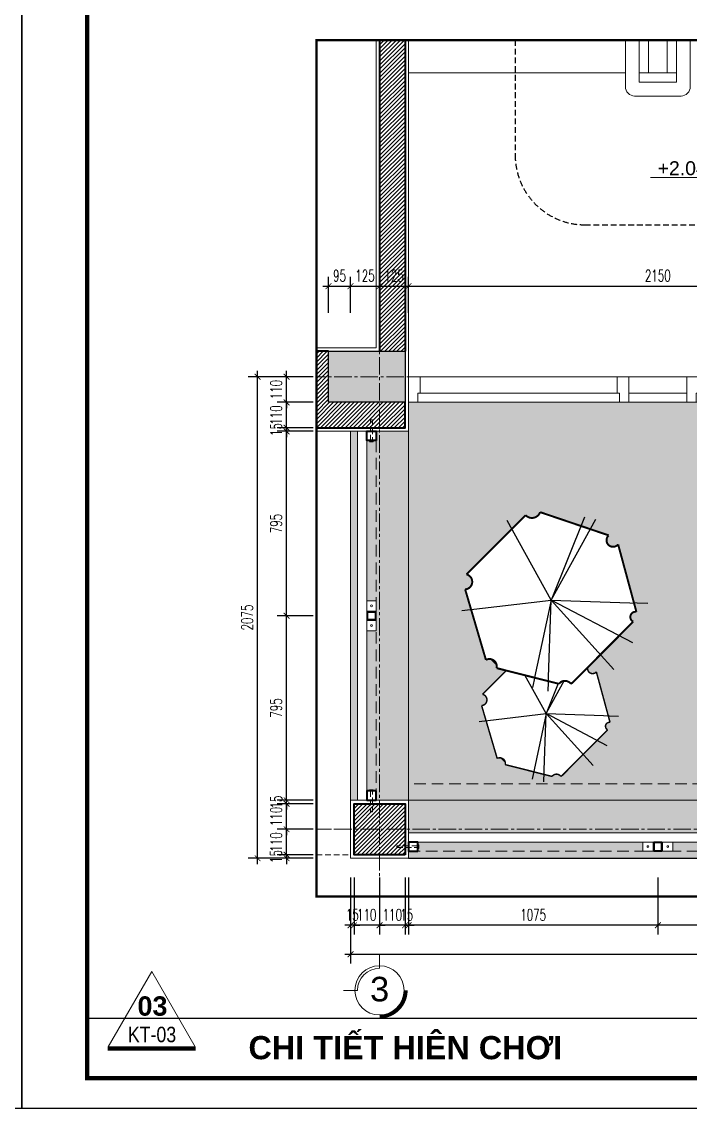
# Model space of a CAD drawing. Header units: millimetres. Extents: x -229618 to 2906, y -178063 to 96806.
# Drawn here: x -94923 to -92041, y -56426 to -51743 of the extents above; entities that cross this region are included whole.
import ezdxf
from ezdxf.enums import TextEntityAlignment as Align

# ---------------------------------------------------------------- set-up
doc = ezdxf.new("R2010")
doc.units = ezdxf.units.MM
doc.header["$LTSCALE"] = 200
doc.header["$MEASUREMENT"] = 0
doc.set_wipeout_variables(frame=1)
doc.header["$PDMODE"] = 3
doc.header["$PDSIZE"] = 50
doc.linetypes.add('CENTER2', pattern=[1.125, 0.75, -0.125, 0.125, -0.125])
doc.linetypes.add('DASHED2', pattern=[0.375, 0.25, -0.125])
doc.layers.get('0').update_dxf_attribs({"color": 95, "linetype": 'CONTINUOUS'})
doc.layers.get('DEFPOINTS').update_dxf_attribs({"linetype": 'CONTINUOUS'})
for name, color, linetype, lineweight in [('cat', 1, 'CONTINUOUS', 40), ('hatch', 250, 'CONTINUOUS', 5), ('khuat', 8, 'DASHED2', 15), ('nho', 252, 'CONTINUOUS', 15), ('thay', 7, 'CONTINUOUS', 18), ('tim', 18, 'CENTER2', 9)]:
    doc.layers.add(name, color=color, linetype=linetype, lineweight=lineweight)
for name, color, linetype in [('Cayxanh', 99, 'CONTINUOUS'), ('COT', 2, 'CONTINUOUS'), ('CUA', 145, 'CONTINUOUS'), ('DIM', 251, 'CONTINUOUS'), ('KHUNGTEN', 7, 'CONTINUOUS'), ('NOITHAT', 99, 'CONTINUOUS'), ('TEXT', 33, 'CONTINUOUS'), ('VAT-LIEU', 251, 'CONTINUOUS')]:
    doc.layers.add(name, color=color, linetype=linetype)
doc.layers.add('in', color=203, linetype='CONTINUOUS', lineweight=5, plot=False)
doc.styles.add('Aria H B iso', font='Vharialb_0.ttf')
doc.styles.add('Aria H iso', font='Vharial_0.ttf')
doc.styles.add('Arial N   H iso', font='Vharialn_0.ttf')
doc.styles.add('Arial N  iso', font='vnarialn_0.ttf')
doc.styles.add('Scale', font='vnsimli.shx', dxfattribs={"width": 0.65, "bigfont": 'bigfont.shx'})
doc.dimstyles.new('Scale', dxfattribs={"dimscale": 75, "dimtxt": 2, "dimasz": 1, "dimexe": 1.6, "dimexo": 0, "dimgap": 0.8, "dimtad": 1, "dimdec": 0, "dimzin": 0, "dimdsep": 46, "dimtxsty": 'Scale', "dimblk": 'ARCHTICK', "dimcen": 0.1, "dimdle": 1, "dimclrd": 256, "dimclre": 256, "dimclrt": 3, "dimadec": 0, "dimazin": 0, "dimtfac": 1, "dimtdec": 0, "dimtix": 1, "dimtmove": 2, "dimatfit": 3, "dimldrblk": 'ARCHTICK', "dimfxl": 0, "dimtolj": 1, "dimtzin": 0, "dimarcsym": 0})

# ---------------------------------------------------------------- blocks, each defined once
blk = doc.blocks.new('KhungA3')
at = {"layer": 'DEFPOINTS', "color": 8}
blk.add_lwpolyline([(-3.74, 3.81), (416.31, 3.81), (416.31, 300.81), (-3.74, 300.81)], close=True, dxfattribs=at)
at = {"layer": 'KHUNGTEN', "color": 4, "const_width": 0.724}
blk.add_lwpolyline([(7.54, 8.99), (411.13, 8.99), (411.13, 295.64), (7.54, 295.64)], close=True, dxfattribs=at)
blk = doc.blocks.new('ct')
at = {"layer": 'thay', "ltscale": 600}
blk.add_line((8891, 0), (-8891, 0), dxfattribs=at)
blk.add_lwpolyline([(0, 15400), (14294, -9358), (-14294, -9358)], close=True, dxfattribs=at)
at = {"layer": 'thay', "color": 1, "ltscale": 600, "const_width": 1270}
blk.add_lwpolyline([(-14464, -9993), (14464, -9993)], dxfattribs=at)
at = {"layer": 'TEXT'}
for tag, height, style, p in [('01', 6350, 'Aria H B iso', (238, 862)), ('KT-00', 5080, 'Arial N   H iso', (96, -7856))]:
    blk.add_attdef(tag, text='', height=height, dxfattribs=dict(at, style=style)).set_placement(p, align=Align.CENTER)
blk = doc.blocks.new('ctbanma')
at = {"layer": 'cat'}
h = blk.add_hatch(color=256, dxfattribs=at)
h.paths.add_polyline_path([(20, 20), (-20, 20), (-20, -20), (20, -20)])
h.paths.add_polyline_path([(17.5, 17.5), (17.5, -17.5), (-17.5, -17.5), (-17.5, 17.5)], flags=16)
blk.add_lwpolyline([(-17.5, -17.5), (17.5, -17.5), (17.5, 17.5), (-17.5, 17.5)], close=True, dxfattribs=at)
at = {"layer": 'hatch'}
blk.add_lwpolyline([(-20, -20), (20, -20), (20, 20), (-20, 20)], close=True, dxfattribs=at)
at = {"layer": 'thay'}
blk.add_lwpolyline([(-65, -20), (65, -20), (65, 20), (-65, 20)], close=True, dxfattribs=at)
for centre in [(-42.5, 0), (42.5, 0)]:
    blk.add_circle(centre, 4, dxfattribs=at)
blk = doc.blocks.new('cay2')
blk.add_wipeout([(-783, 2606), (-670, 2541), (-564, 2533), (-470, 2560), (-411, 2604), (-366, 2656), (-346, 2707), (1721, 2007), (1706, 1886), (1709, 1783), (1763, 1696), (1841, 1650), (1960, 1649), (2033, 1688), (2058, 1715), (2621, -363), (2527, -374), (2478, -408), (2441, -470), (2435, -543), (2455, -601), (2521, -666), (633, -2556), (527, -2513), (420, -2486), (328, -2506), (236, -2579), (-1684, -2094), (-1684, -1991), (-1767, -1861), (-1838, -1838), (-2014, -1840), (-2653, 330), (-2535, 371), (-2436, 544), (-2458, 664), (-2615, 791), (-792, 2615)]).dxf.layer = 'NOITHAT'
at = {"color": 0}
for p, q in [((0, 0), (-1361, 2446)), ((1019, 2557), (0, 0)), ((0, 0), (1372, 2490)), ((-2756, -321), (0, 0)), ((0, 0), (-580, -2689)), ((-97, -2800), (0, 0)), ((0, 0), (2971, -100)), ((2506, -1317), (0, 0)), ((1930, -2136), (0, 0)), ((-1666, -2009), (-1838, -1838))]:
    blk.add_line(p, q, dxfattribs=at)
at = {"color": 0, "const_width": 60.3}
blk.add_lwpolyline([(662, -2533), (2524, -663, -0.87835), (2621, -363), (2058, 1715, -1.08251), (1768, 1992), (-346, 2707, -0.572261), (-792, 2615), (-2615, 791, -0.858996), (-2653, 330), (-2014, -1840, -0.641787), (-1684, -2094), (236, -2579, -0.502365), (604, -2579)], format="xyb", close=True, dxfattribs=at)
blk = doc.blocks.new('*U2625')
at = {"layer": 'thay', "ltscale": 600}
for p, q in [((0, 20), (0, 361)), ((534, -513), (874, -513))]:
    blk.add_line(p, q, dxfattribs=at)
at = {"layer": 'thay', "ltscale": 600, "const_width": 85.2}
blk.add_lwpolyline([(-639, -513, 0.414214), (0, -1152, 0.414214)], format="xyb", dxfattribs=at)
at = {"layer": 'thay', "ltscale": 600}
blk.add_circle((0, -513), 596, dxfattribs=at)
blk.add_arc((0, -513), 534, 0, 90, dxfattribs=at)
at = {"layer": 'TEXT', "linetype": 'Continuous', "style": 'Aria H iso'}
blk.add_attdef('A', text='', height=596, dxfattribs=at).set_placement((0, -781), align=Align.CENTER)
blk = doc.blocks.new('_ArchTick')
at = {"color": 0, "linetype": 'ByBlock', "const_width": 0.15}
blk.add_lwpolyline([(-0.5, -0.5), (0.5, 0.5)], dxfattribs=at)
blk = doc.blocks.new('*D2814')
at = {"layer": 'DEFPOINTS', "color": 0}
for p in [(-92180.5, -55431.2), (-91105.5, -55431.2), (-92180.5, -55636.9)]:
    blk.add_point(p, dxfattribs=at)
at = {"layer": 'DIM', "lineweight": -2}
for p, q in [((-92180.5, -55431.2), (-92180.5, -55676.9)), ((-91105.5, -55431.2), (-91105.5, -55676.9)), ((-91080.5, -55636.9), (-92205.5, -55636.9))]:
    blk.add_line(p, q, dxfattribs=at)
at = {"layer": 'DIM', "lineweight": -2, "xscale": 25, "yscale": 25, "zscale": 25, "rotation": 180}
blk.add_blockref('_ArchTick', (-92180.5, -55636.9), dxfattribs=at)
at = {"layer": 'DIM', "lineweight": -2, "xscale": 25, "yscale": 25, "zscale": 25}
blk.add_blockref('_ArchTick', (-91105.5, -55636.9), dxfattribs=at)
at = {"layer": 'DIM', "color": 3, "insert": (-91643, -55591.9), "char_height": 50, "attachment_point": 5, "style": 'Scale'}
blk.add_mtext('\\A1;1075', dxfattribs=at)
blk = doc.blocks.new('*D2815')
at = {"layer": 'DEFPOINTS', "color": 0}
for p in [(-93255.5, -55431.2), (-92180.5, -55431.2), (-93255.5, -55636.9)]:
    blk.add_point(p, dxfattribs=at)
at = {"layer": 'DIM', "lineweight": -2}
for p, q in [((-93255.5, -55431.2), (-93255.5, -55676.9)), ((-92180.5, -55431.2), (-92180.5, -55676.9)), ((-92155.5, -55636.9), (-93280.5, -55636.9))]:
    blk.add_line(p, q, dxfattribs=at)
at = {"layer": 'DIM', "lineweight": -2, "xscale": 25, "yscale": 25, "zscale": 25, "rotation": 180}
blk.add_blockref('_ArchTick', (-93255.5, -55636.9), dxfattribs=at)
at = {"layer": 'DIM', "lineweight": -2, "xscale": 25, "yscale": 25, "zscale": 25}
blk.add_blockref('_ArchTick', (-92180.5, -55636.9), dxfattribs=at)
at = {"layer": 'DIM', "color": 3, "insert": (-92718, -55591.9), "char_height": 50, "attachment_point": 5, "style": 'Scale'}
blk.add_mtext('\\A1;1075', dxfattribs=at)
blk = doc.blocks.new('*D2816')
at = {"layer": 'DEFPOINTS', "color": 0}
for p in [(-93270.5, -55431.2), (-93255.5, -55431.2), (-93270.5, -55636.9)]:
    blk.add_point(p, dxfattribs=at)
at = {"layer": 'DIM', "lineweight": -2}
for p, q in [((-93270.5, -55431.2), (-93270.5, -55676.9)), ((-93255.5, -55431.2), (-93255.5, -55676.9)), ((-93270.5, -55636.9), (-93295.5, -55636.9)), ((-93255.5, -55636.9), (-93270.5, -55636.9)), ((-93255.5, -55636.9), (-93230.5, -55636.9))]:
    blk.add_line(p, q, dxfattribs=at)
at = {"layer": 'DIM', "lineweight": -2, "xscale": 25, "yscale": 25, "zscale": 25}
blk.add_blockref('_ArchTick', (-93270.5, -55636.9), dxfattribs=at)
at = {"layer": 'DIM', "lineweight": -2, "xscale": 25, "yscale": 25, "zscale": 25, "rotation": 180}
blk.add_blockref('_ArchTick', (-93255.5, -55636.9), dxfattribs=at)
at = {"layer": 'DIM', "color": 3, "insert": (-93263, -55591.9), "char_height": 50, "attachment_point": 5, "style": 'Scale'}
blk.add_mtext('\\A1;15', dxfattribs=at)
blk = doc.blocks.new('*D2817')
at = {"layer": 'DEFPOINTS', "color": 0}
for p in [(-93380.5, -55431.2), (-93270.5, -55431.2), (-93380.5, -55636.9)]:
    blk.add_point(p, dxfattribs=at)
at = {"layer": 'DIM', "lineweight": -2}
for p, q in [((-93380.5, -55431.2), (-93380.5, -55676.9)), ((-93270.5, -55431.2), (-93270.5, -55676.9)), ((-93380.5, -55636.9), (-93405.5, -55636.9)), ((-93270.5, -55636.9), (-93380.5, -55636.9)), ((-93270.5, -55636.9), (-93245.5, -55636.9))]:
    blk.add_line(p, q, dxfattribs=at)
at = {"layer": 'DIM', "lineweight": -2, "xscale": 25, "yscale": 25, "zscale": 25}
blk.add_blockref('_ArchTick', (-93380.5, -55636.9), dxfattribs=at)
at = {"layer": 'DIM', "lineweight": -2, "xscale": 25, "yscale": 25, "zscale": 25, "rotation": 180}
blk.add_blockref('_ArchTick', (-93270.5, -55636.9), dxfattribs=at)
at = {"layer": 'DIM', "color": 3, "insert": (-93325.5, -55591.9), "char_height": 50, "attachment_point": 5, "style": 'Scale'}
blk.add_mtext('\\A1;110', dxfattribs=at)
blk = doc.blocks.new('*D2818')
at = {"layer": 'DEFPOINTS', "color": 0}
for p in [(-93490.5, -55431.2), (-93380.5, -55431.2), (-93490.5, -55636.9)]:
    blk.add_point(p, dxfattribs=at)
at = {"layer": 'DIM', "lineweight": -2}
for p, q in [((-93490.5, -55431.2), (-93490.5, -55676.9)), ((-93380.5, -55431.2), (-93380.5, -55676.9)), ((-93490.5, -55636.9), (-93515.5, -55636.9)), ((-93380.5, -55636.9), (-93490.5, -55636.9)), ((-93380.5, -55636.9), (-93355.5, -55636.9))]:
    blk.add_line(p, q, dxfattribs=at)
at = {"layer": 'DIM', "lineweight": -2, "xscale": 25, "yscale": 25, "zscale": 25}
blk.add_blockref('_ArchTick', (-93490.5, -55636.9), dxfattribs=at)
at = {"layer": 'DIM', "lineweight": -2, "xscale": 25, "yscale": 25, "zscale": 25, "rotation": 180}
blk.add_blockref('_ArchTick', (-93380.5, -55636.9), dxfattribs=at)
at = {"layer": 'DIM', "color": 3, "insert": (-93435.5, -55591.9), "char_height": 50, "attachment_point": 5, "style": 'Scale'}
blk.add_mtext('\\A1;110', dxfattribs=at)
blk = doc.blocks.new('*D2819')
at = {"layer": 'DEFPOINTS', "color": 0}
for p in [(-93505.5, -55431.2), (-93490.5, -55431.2), (-93505.5, -55636.9)]:
    blk.add_point(p, dxfattribs=at)
at = {"layer": 'DIM', "lineweight": -2}
for p, q in [((-93505.5, -55431.2), (-93505.5, -55676.9)), ((-93490.5, -55431.2), (-93490.5, -55676.9)), ((-93505.5, -55636.9), (-93530.5, -55636.9)), ((-93490.5, -55636.9), (-93505.5, -55636.9)), ((-93490.5, -55636.9), (-93465.5, -55636.9))]:
    blk.add_line(p, q, dxfattribs=at)
at = {"layer": 'DIM', "lineweight": -2, "xscale": 25, "yscale": 25, "zscale": 25}
blk.add_blockref('_ArchTick', (-93505.5, -55636.9), dxfattribs=at)
at = {"layer": 'DIM', "lineweight": -2, "xscale": 25, "yscale": 25, "zscale": 25, "rotation": 180}
blk.add_blockref('_ArchTick', (-93490.5, -55636.9), dxfattribs=at)
at = {"layer": 'DIM', "color": 3, "insert": (-93498, -55591.9), "char_height": 50, "attachment_point": 5, "style": 'Scale'}
blk.add_mtext('\\A1;15', dxfattribs=at)
blk = doc.blocks.new('*D2820')
at = {"layer": 'DEFPOINTS', "color": 0}
for p in [(-93505.5, -55431.2), (-86955.5, -55431.2), (-86955.5, -55761.9)]:
    blk.add_point(p, dxfattribs=at)
at = {"layer": 'DIM', "lineweight": -2}
for p, q in [((-93505.5, -55431.2), (-93505.5, -55801.9)), ((-86955.5, -55431.2), (-86955.5, -55801.9)), ((-93530.5, -55761.9), (-86930.5, -55761.9))]:
    blk.add_line(p, q, dxfattribs=at)
at = {"layer": 'DIM', "lineweight": -2, "xscale": 25, "yscale": 25, "zscale": 25, "rotation": 180}
blk.add_blockref('_ArchTick', (-93505.5, -55761.9), dxfattribs=at)
at = {"layer": 'DIM', "lineweight": -2, "xscale": 25, "yscale": 25, "zscale": 25}
blk.add_blockref('_ArchTick', (-86955.5, -55761.9), dxfattribs=at)
at = {"layer": 'DIM', "color": 3, "insert": (-90230.5, -55716.9), "char_height": 50, "attachment_point": 5, "style": 'Scale'}
blk.add_mtext('\\A1;6550', dxfattribs=at)
blk = doc.blocks.new('*D2821')
at = {"layer": 'DEFPOINTS', "color": 0}
for p in [(-93781.3, -55333), (-93667.3, -55333), (-93667.3, -55348)]:
    blk.add_point(p, dxfattribs=at)
at = {"layer": 'DIM', "lineweight": -2}
for p, q in [((-93667.3, -55333), (-93821.3, -55333)), ((-93667.3, -55348), (-93821.3, -55348)), ((-93781.3, -55333), (-93781.3, -55308)), ((-93781.3, -55348), (-93781.3, -55333)), ((-93781.3, -55348), (-93781.3, -55373))]:
    blk.add_line(p, q, dxfattribs=at)
at = {"layer": 'DIM', "lineweight": -2, "xscale": 25, "yscale": 25, "zscale": 25}
for p, rotation in [((-93781.3, -55333), 270), ((-93781.3, -55348), 90)]:
    blk.add_blockref('_ArchTick', p, dxfattribs=dict(at, rotation=rotation))
at = {"layer": 'DIM', "color": 3, "insert": (-93826.8, -55340.5), "char_height": 50, "attachment_point": 5, "rotation": 90, "style": 'Scale'}
blk.add_mtext('\\A1;15', dxfattribs=at)
blk = doc.blocks.new('*D2822')
at = {"layer": 'DEFPOINTS', "color": 0}
for p in [(-93781.3, -55223), (-93667.3, -55223), (-93667.3, -55333)]:
    blk.add_point(p, dxfattribs=at)
at = {"layer": 'DIM', "lineweight": -2}
for p, q in [((-93781.3, -55223), (-93781.3, -55198)), ((-93667.3, -55223), (-93821.3, -55223)), ((-93781.3, -55333), (-93781.3, -55223)), ((-93667.3, -55333), (-93821.3, -55333)), ((-93781.3, -55333), (-93781.3, -55358))]:
    blk.add_line(p, q, dxfattribs=at)
at = {"layer": 'DIM', "lineweight": -2, "xscale": 25, "yscale": 25, "zscale": 25}
for p, rotation in [((-93781.3, -55223), 270), ((-93781.3, -55333), 90)]:
    blk.add_blockref('_ArchTick', p, dxfattribs=dict(at, rotation=rotation))
at = {"layer": 'DIM', "color": 3, "insert": (-93826.3, -55278), "char_height": 50, "attachment_point": 5, "rotation": 90, "style": 'Scale'}
blk.add_mtext('\\A1;110', dxfattribs=at)
blk = doc.blocks.new('*D2823')
at = {"layer": 'DEFPOINTS', "color": 0}
for p in [(-93781.3, -55113), (-93667.3, -55113), (-93667.3, -55223)]:
    blk.add_point(p, dxfattribs=at)
at = {"layer": 'DIM', "lineweight": -2}
for p, q in [((-93667.3, -55113), (-93821.3, -55113)), ((-93781.3, -55113), (-93781.3, -55088)), ((-93781.3, -55223), (-93781.3, -55113)), ((-93667.3, -55223), (-93821.3, -55223)), ((-93781.3, -55223), (-93781.3, -55248))]:
    blk.add_line(p, q, dxfattribs=at)
at = {"layer": 'DIM', "lineweight": -2, "xscale": 25, "yscale": 25, "zscale": 25}
for p, rotation in [((-93781.3, -55113), 270), ((-93781.3, -55223), 90)]:
    blk.add_blockref('_ArchTick', p, dxfattribs=dict(at, rotation=rotation))
at = {"layer": 'DIM', "color": 3, "insert": (-93826.3, -55168), "char_height": 50, "attachment_point": 5, "rotation": 90, "style": 'Scale'}
blk.add_mtext('\\A1;110', dxfattribs=at)
blk = doc.blocks.new('*D2824')
at = {"layer": 'DEFPOINTS', "color": 0}
for p in [(-93781.3, -55098), (-93667.3, -55098), (-93667.3, -55113)]:
    blk.add_point(p, dxfattribs=at)
at = {"layer": 'DIM', "lineweight": -2}
for p, q in [((-93667.3, -55098), (-93821.3, -55098)), ((-93667.3, -55113), (-93821.3, -55113)), ((-93781.3, -55098), (-93781.3, -55073)), ((-93781.3, -55113), (-93781.3, -55098)), ((-93781.3, -55113), (-93781.3, -55138))]:
    blk.add_line(p, q, dxfattribs=at)
at = {"layer": 'DIM', "lineweight": -2, "xscale": 25, "yscale": 25, "zscale": 25}
for p, rotation in [((-93781.3, -55098), 270), ((-93781.3, -55113), 90)]:
    blk.add_blockref('_ArchTick', p, dxfattribs=dict(at, rotation=rotation))
at = {"layer": 'DIM', "color": 3, "insert": (-93825.2, -55105.5), "char_height": 50, "attachment_point": 5, "rotation": 90, "style": 'Scale'}
blk.add_mtext('\\A1;15', dxfattribs=at)
blk = doc.blocks.new('*D2825')
at = {"layer": 'DEFPOINTS', "color": 0}
for p in [(-93781.3, -54303), (-93667.3, -54303), (-93667.3, -55098)]:
    blk.add_point(p, dxfattribs=at)
at = {"layer": 'DIM', "lineweight": -2}
for p, q in [((-93667.3, -54303), (-93821.3, -54303)), ((-93781.3, -55123), (-93781.3, -54278)), ((-93667.3, -55098), (-93821.3, -55098))]:
    blk.add_line(p, q, dxfattribs=at)
at = {"layer": 'DIM', "lineweight": -2, "xscale": 25, "yscale": 25, "zscale": 25}
for p, rotation in [((-93781.3, -54303), 90), ((-93781.3, -55098), 270)]:
    blk.add_blockref('_ArchTick', p, dxfattribs=dict(at, rotation=rotation))
at = {"layer": 'DIM', "color": 3, "insert": (-93826.3, -54700.5), "char_height": 50, "attachment_point": 5, "rotation": 90, "style": 'Scale'}
blk.add_mtext('\\A1;795', dxfattribs=at)
blk = doc.blocks.new('*D2826')
at = {"layer": 'DEFPOINTS', "color": 0}
for p in [(-93781.3, -53508), (-93667.3, -53508), (-93667.3, -54303)]:
    blk.add_point(p, dxfattribs=at)
at = {"layer": 'DIM', "lineweight": -2}
for p, q in [((-93667.3, -53508), (-93821.3, -53508)), ((-93781.3, -54328), (-93781.3, -53483)), ((-93667.3, -54303), (-93821.3, -54303))]:
    blk.add_line(p, q, dxfattribs=at)
at = {"layer": 'DIM', "lineweight": -2, "xscale": 25, "yscale": 25, "zscale": 25}
for p, rotation in [((-93781.3, -53508), 90), ((-93781.3, -54303), 270)]:
    blk.add_blockref('_ArchTick', p, dxfattribs=dict(at, rotation=rotation))
at = {"layer": 'DIM', "color": 3, "insert": (-93826.3, -53905.5), "char_height": 50, "attachment_point": 5, "rotation": 90, "style": 'Scale'}
blk.add_mtext('\\A1;795', dxfattribs=at)
blk = doc.blocks.new('*D2827')
at = {"layer": 'DEFPOINTS', "color": 0}
for p in [(-93781.3, -53493), (-93667.3, -53493), (-93667.3, -53508)]:
    blk.add_point(p, dxfattribs=at)
at = {"layer": 'DIM', "lineweight": -2}
for p, q in [((-93781.3, -53493), (-93781.3, -53468)), ((-93667.3, -53493), (-93821.3, -53493)), ((-93667.3, -53508), (-93821.3, -53508)), ((-93781.3, -53508), (-93781.3, -53493)), ((-93781.3, -53508), (-93781.3, -53533))]:
    blk.add_line(p, q, dxfattribs=at)
at = {"layer": 'DIM', "lineweight": -2, "xscale": 25, "yscale": 25, "zscale": 25}
for p, rotation in [((-93781.3, -53493), 270), ((-93781.3, -53508), 90)]:
    blk.add_blockref('_ArchTick', p, dxfattribs=dict(at, rotation=rotation))
at = {"layer": 'DIM', "color": 3, "insert": (-93826.3, -53500.5), "char_height": 50, "attachment_point": 5, "rotation": 90, "style": 'Scale'}
blk.add_mtext('\\A1;15', dxfattribs=at)
blk = doc.blocks.new('*D2828')
at = {"layer": 'DEFPOINTS', "color": 0}
for p in [(-93781.3, -53383), (-93667.3, -53383), (-93667.3, -53493)]:
    blk.add_point(p, dxfattribs=at)
at = {"layer": 'DIM', "lineweight": -2}
for p, q in [((-93781.3, -53383), (-93781.3, -53358)), ((-93667.3, -53383), (-93821.3, -53383)), ((-93781.3, -53493), (-93781.3, -53383)), ((-93667.3, -53493), (-93821.3, -53493)), ((-93781.3, -53493), (-93781.3, -53518))]:
    blk.add_line(p, q, dxfattribs=at)
at = {"layer": 'DIM', "lineweight": -2, "xscale": 25, "yscale": 25, "zscale": 25}
for p, rotation in [((-93781.3, -53383), 270), ((-93781.3, -53493), 90)]:
    blk.add_blockref('_ArchTick', p, dxfattribs=dict(at, rotation=rotation))
at = {"layer": 'DIM', "color": 3, "insert": (-93826.3, -53438), "char_height": 50, "attachment_point": 5, "rotation": 90, "style": 'Scale'}
blk.add_mtext('\\A1;110', dxfattribs=at)
blk = doc.blocks.new('*D2829')
at = {"layer": 'DEFPOINTS', "color": 0}
for p in [(-93781.3, -53273), (-93667.3, -53273), (-93667.3, -53383)]:
    blk.add_point(p, dxfattribs=at)
at = {"layer": 'DIM', "lineweight": -2}
for p, q in [((-93667.3, -53273), (-93821.3, -53273)), ((-93781.3, -53273), (-93781.3, -53248)), ((-93781.3, -53383), (-93781.3, -53273)), ((-93667.3, -53383), (-93821.3, -53383)), ((-93781.3, -53383), (-93781.3, -53408))]:
    blk.add_line(p, q, dxfattribs=at)
at = {"layer": 'DIM', "lineweight": -2, "xscale": 25, "yscale": 25, "zscale": 25}
for p, rotation in [((-93781.3, -53273), 270), ((-93781.3, -53383), 90)]:
    blk.add_blockref('_ArchTick', p, dxfattribs=dict(at, rotation=rotation))
at = {"layer": 'DIM', "color": 3, "insert": (-93826.3, -53328), "char_height": 50, "attachment_point": 5, "rotation": 90, "style": 'Scale'}
blk.add_mtext('\\A1;110', dxfattribs=at)
blk = doc.blocks.new('*D2830')
at = {"layer": 'DEFPOINTS', "color": 0}
for p in [(-93906.3, -53273), (-93667.3, -53273), (-93667.3, -55348)]:
    blk.add_point(p, dxfattribs=at)
at = {"layer": 'DIM', "lineweight": -2}
for p, q in [((-93667.3, -53273), (-93946.3, -53273)), ((-93906.3, -55373), (-93906.3, -53248)), ((-93667.3, -55348), (-93946.3, -55348))]:
    blk.add_line(p, q, dxfattribs=at)
at = {"layer": 'DIM', "lineweight": -2, "xscale": 25, "yscale": 25, "zscale": 25}
for p, rotation in [((-93906.3, -53273), 90), ((-93906.3, -55348), 270)]:
    blk.add_blockref('_ArchTick', p, dxfattribs=dict(at, rotation=rotation))
at = {"layer": 'DIM', "color": 3, "insert": (-93951.3, -54310.5), "char_height": 50, "attachment_point": 5, "rotation": 90, "style": 'Scale'}
blk.add_mtext('\\A1;2075', dxfattribs=at)
blk = doc.blocks.new('*D2831')
at = {"layer": 'DEFPOINTS', "color": 0}
for p in [(-93505.5, -52882.4), (-93600.5, -52997), (-93505.5, -52997)]:
    blk.add_point(p, dxfattribs=at)
at = {"layer": 'DIM', "lineweight": -2}
for p, q in [((-93600.5, -52997), (-93600.5, -52842.4)), ((-93505.5, -52997), (-93505.5, -52842.4)), ((-93625.5, -52882.4), (-93480.5, -52882.4))]:
    blk.add_line(p, q, dxfattribs=at)
at = {"layer": 'DIM', "lineweight": -2, "xscale": 25, "yscale": 25, "zscale": 25, "rotation": 180}
blk.add_blockref('_ArchTick', (-93600.5, -52882.4), dxfattribs=at)
at = {"layer": 'DIM', "lineweight": -2, "xscale": 25, "yscale": 25, "zscale": 25}
blk.add_blockref('_ArchTick', (-93505.5, -52882.4), dxfattribs=at)
at = {"layer": 'DIM', "color": 3, "insert": (-93553, -52837.4), "char_height": 50, "attachment_point": 5, "style": 'Scale'}
blk.add_mtext('\\A1;95', dxfattribs=at)
blk = doc.blocks.new('*D2832')
at = {"layer": 'DEFPOINTS', "color": 0}
for p in [(-93380.5, -52882.4), (-93505.5, -52997), (-93380.5, -52997)]:
    blk.add_point(p, dxfattribs=at)
at = {"layer": 'DIM', "lineweight": -2}
for p, q in [((-93505.5, -52997), (-93505.5, -52842.4)), ((-93380.5, -52997), (-93380.5, -52842.4)), ((-93530.5, -52882.4), (-93355.5, -52882.4))]:
    blk.add_line(p, q, dxfattribs=at)
at = {"layer": 'DIM', "lineweight": -2, "xscale": 25, "yscale": 25, "zscale": 25, "rotation": 180}
blk.add_blockref('_ArchTick', (-93505.5, -52882.4), dxfattribs=at)
at = {"layer": 'DIM', "lineweight": -2, "xscale": 25, "yscale": 25, "zscale": 25}
blk.add_blockref('_ArchTick', (-93380.5, -52882.4), dxfattribs=at)
at = {"layer": 'DIM', "color": 3, "insert": (-93443, -52837.4), "char_height": 50, "attachment_point": 5, "style": 'Scale'}
blk.add_mtext('\\A1;125', dxfattribs=at)
blk = doc.blocks.new('*D2833')
at = {"layer": 'DEFPOINTS', "color": 0}
for p in [(-93255.5, -52882.4), (-93380.5, -52997), (-93255.5, -52997)]:
    blk.add_point(p, dxfattribs=at)
at = {"layer": 'DIM', "lineweight": -2}
for p, q in [((-93380.5, -52997), (-93380.5, -52842.4)), ((-93255.5, -52997), (-93255.5, -52842.4)), ((-93405.5, -52882.4), (-93230.5, -52882.4))]:
    blk.add_line(p, q, dxfattribs=at)
at = {"layer": 'DIM', "lineweight": -2, "xscale": 25, "yscale": 25, "zscale": 25, "rotation": 180}
blk.add_blockref('_ArchTick', (-93380.5, -52882.4), dxfattribs=at)
at = {"layer": 'DIM', "lineweight": -2, "xscale": 25, "yscale": 25, "zscale": 25}
blk.add_blockref('_ArchTick', (-93255.5, -52882.4), dxfattribs=at)
at = {"layer": 'DIM', "color": 3, "insert": (-93318, -52837.4), "char_height": 50, "attachment_point": 5, "style": 'Scale'}
blk.add_mtext('\\A1;125', dxfattribs=at)
blk = doc.blocks.new('*D2834')
at = {"layer": 'DEFPOINTS', "color": 0}
for p in [(-91105.5, -52882.4), (-93255.5, -52997), (-91105.5, -52997)]:
    blk.add_point(p, dxfattribs=at)
at = {"layer": 'DIM', "lineweight": -2}
for p, q in [((-93255.5, -52997), (-93255.5, -52842.4)), ((-91105.5, -52997), (-91105.5, -52842.4)), ((-93280.5, -52882.4), (-91080.5, -52882.4))]:
    blk.add_line(p, q, dxfattribs=at)
at = {"layer": 'DIM', "lineweight": -2, "xscale": 25, "yscale": 25, "zscale": 25, "rotation": 180}
blk.add_blockref('_ArchTick', (-93255.5, -52882.4), dxfattribs=at)
at = {"layer": 'DIM', "lineweight": -2, "xscale": 25, "yscale": 25, "zscale": 25}
blk.add_blockref('_ArchTick', (-91105.5, -52882.4), dxfattribs=at)
at = {"layer": 'DIM', "color": 3, "insert": (-92180.5, -52837.4), "char_height": 50, "attachment_point": 5, "style": 'Scale'}
blk.add_mtext('\\A1;2150', dxfattribs=at)
blk = doc.blocks.new('cao do')
at = {"layer": 'thay'}
for p, q in [((0, 445), (0, 0)), ((798, 170), (-128, 170)), ((0, 0), (-128, 106)), ((128, 106), (-128, 106)), ((0, 0), (128, 106))]:
    blk.add_line(p, q, dxfattribs=at)
at = {"layer": 'thay', "ltscale": 600}
blk.add_line((128, 0), (-128, 0), dxfattribs=at)
at = {"layer": 'thay', "color": 150, "ltscale": 600}
blk.add_solid([(0, 0), (0, 106), (128, 106)], dxfattribs=at)
at = {"layer": 'TEXT', "style": 'Arial N  iso'}
blk.add_attdef('%%P0.000', text='', height=200, dxfattribs=at).set_placement((70, 290), align=Align.MIDDLE_LEFT)

msp = doc.modelspace()

# ---------------------------------------------------------------- hatches: boundary and pattern name
at = {"layer": 'hatch'}
h = msp.add_hatch(dxfattribs=at)
h.set_pattern_fill('ANSI31,_O', color=256, scale=100)
h.set_pattern_definition([(45, (-130885.795, -177311.104), (-8.8388348, 8.8388348), [])])
h.paths.add_polyline_path([(-91090.5, -51822.1), (-90980.5, -51822.1), (-90980.5, -51963), (-91090.5, -51963)])
h.paths.add_polyline_path([(-90760.5, -51963), (-90270.5, -51963), (-90270.5, -52183), (-90760.5, -52183)])
h.paths.add_polyline_path([(-93380.5, -51822.1), (-93270.5, -51822.1), (-93270.5, -53163), (-93380.5, -53163)])
h.paths.add_polyline_path([(-91090.5, -53273), (-90270.5, -53273), (-90270.5, -53493), (-91090.5, -53493)])
h.paths.add_polyline_path([(-93490.5, -55113), (-93270.5, -55113), (-93270.5, -55333), (-93490.5, -55333)])
h.paths.add_polyline_path([(-91090.5, -55113), (-90870.5, -55113), (-90870.5, -55333), (-91090.5, -55333)])
h.paths.add_polyline_path([(-93652.7, -53163), (-93600.5, -53163), (-93600.5, -53383), (-93270.5, -53383), (-93270.5, -53493), (-93652.7, -53493)])
h = msp.add_hatch(dxfattribs=at)
h.set_pattern_fill('BT,_O', color=256, scale=100)
h.set_pattern_definition([(0, (-133405.3, -179138.27), (0, 100), [0, -100]), (0, (-133475.95, -179095.04), (0, 100), [0, -100]), (0, (-133472.82, -179112.65), (0, 100), [0, -100]), (0, (-133437.59, -179104.43), (0, 100), [0, -100]), (0, (-133456.57, -179075.67), (0, 100), [0, -100]), (0, (-133461.66, -179088.39), (0, 100), [0, -100]), (0, (-133452.66, -179067.06), (0, 100), [0, -100]), (0, (-133466.55, -179058.65), (0, 100), [0, -100]), (0, (-133447.38, -179080.56), (0, 100), [0, -100]), (0, (-133479.47, -179080.17), (0, 100), [0, -100]), (0, (-133415.48, -179079.78), (0, 100), [0, -100]), (0, (-133401, -179077.04), (0, 100), [0, -100]), (0, (-133408.43, -179087.21), (0, 100), [0, -100]), (0, (-133406.28, -179100.91), (0, 100), [0, -100]), (0, (-133432.31, -179088.97), (0, 100), [0, -100]), (0, (-133433.09, -179116.56), (0, 100), [0, -100]), (0, (-133433.09, -179125.17), (0, 100), [0, -100]), (0, (-133480.45, -179127.12), (0, 100), [0, -100]), (0, (-133440.92, -179115.38), (0, 100), [0, -100]), (0, (-133440.53, -179148.64), (0, 100), [0, -100]), (0, (-133451.29, -179127.32), (0, 100), [0, -100]), (0, (-133450.51, -179137.1), (0, 100), [0, -100]), (0, (-133463.42, -179144.34), (0, 100), [0, -100]), (0, (-133456.77, -179131.04), (0, 100), [0, -100]), (0, (-133461.47, -179126.93), (0, 100), [0, -100]), (45, (-133408.604, -179130), (8e-15, 100.00003), [8, -133.4214]), (135, (-133402.95, -179124.34), (-100.00003, 8e-15), [8, -133.4214]), (270, (-133408.6, -179118.68), (100, -2e-14), [11.3137, -88.6863]), (180, (-133412.08, -179128.73), (-1e-14, -100), [12, -88]), (270, (-133424.08, -179128.73), (100, -2e-14), [12, -88]), (45, (-133424.076, -179140.725), (8e-15, 100.00003), [16.9706, -124.4508]), (90, (-133449.08, -179121.81), (-100, 6e-15), [16.8, -83.2]), (180, (-133449.08, -179105.01), (-1e-14, -100), [16.8, -83.2]), (315, (-133465.88, -179105.01), (100.00003, -2e-14), [23.7588, -117.6626]), (135, (-133463.31, -179139.79), (-100.00003, 8e-15), [7, -134.4214]), (225, (-133468.26, -179134.84), (-2e-14, -100.00003), [7, -134.4214]), (0, (-133473.21, -179139.79), (0, 100), [9.8995, -90.1005]), (0, (-133426.76, -179072.19), (0, 100), [13.75, -86.25]), (90, (-133413.01, -179072.19), (-100, 6e-15), [13.75, -86.25]), (225, (-133413.01, -179058.436), (-2e-14, -100.00003), [19.4454, -121.9759]), (270, (-133438.33, -179070.19), (100, -2e-14), [12.5, -87.5]), (0, (-133438.33, -179082.69), (0, 100), [12.5, -87.5]), (135, (-133425.825, -179082.694), (-100.00003, 8e-15), [17.6777, -123.7437]), (45, (-133431.966, -179066.34), (8e-15, 100.00003), [8.5, -132.9214]), (135, (-133425.955, -179060.33), (-100.00003, 8e-15), [8.5, -132.9214]), (270, (-133431.97, -179054.32), (100, -2e-14), [12.0208, -87.9792]), (135, (-133471.23, -179073.54), (-100.00003, 8e-15), [14.1421, -127.2792]), (0, (-133481.23, -179073.54), (0, 100), [10, -90]), (270, (-133481.23, -179063.54), (100, -2e-14), [10, -90]), (45, (-133488.596, -179151.104), (-49.497475, 49.497475), []), (45, (-133453.596, -179151.104), (-49.497475, 49.497475), [])])
h.paths.add_polyline_path([(-91090.5, -51963), (-90760.5, -51963), (-90760.5, -52183), (-91090.5, -52183)])
h.paths.add_polyline_path([(-93600.5, -53163), (-93270.5, -53163), (-93270.5, -53383), (-93600.5, -53383)])
h = msp.add_hatch(dxfattribs=at)
h.set_pattern_fill('AR-CONC,_O', color=256, scale=10)
h.set_pattern_definition([(130, (-32212.31, -178850.92), (-71.726018, -6.275213), [7.5, -82.5]), (185, (-32212.31, -178850.92), (13.875133, 75.219213), [6, -66]), (79.5486, (-32218.284, -178851.446), (-57.850938, 68.943954), [6.37402, -70.11421]), (133.8158, (-32212.31, -178830.92), (-106.724105, -16.5519), [11.25, -123.75]), (83.3644, (-32221.2, -178832.3), (-93.46627, 97.41179), [9.56103, -105.1713]), (188.8158, (-32212.31, -178830.92), (-93.466195, 97.41186), [9, -99]), (159, (-32222.31, -178835.92), (-59.690705, -40.26189), [7.5, -82.5]), (214, (-32222.31, -178835.92), (-24.331533, 72.515005), [6, -66]), (108.5486, (-32227.28, -178839.28), (-84.022263, 32.25305), [6.37402, -70.11421]), (142.5, (-32212.307, -178850.923), (-1.2159855, 33.2893854), [0, -65.2, 0, -67, 0, -66.25]), (172.5, (-32212.307, -178850.923), (-26.306954, 39.441171), [0, -38.2, 0, -63.7, 0, -25.25]), (212.5, (-32190.007, -178850.923), (-53.3822436, -2.255487), [0, -25, 0, -78, 0, -103.5]), (222.5, (-32180.007, -178850.923), (-58.318617, 10.010498), [0, -32.5, 0, -51.8, 0, -73.5])])
h.paths.add_polyline_path([(-90855.5, -55098), (-88005.5, -55098), (-88005.5, -55099), (-87705.5, -55099), (-87705.5, -55208), (-90855.5, -55208)])
h.paths.add_polyline_path([(-90855.5, -55318), (-90815.5, -55318), (-90815.5, -55305.5), (-90810.5, -55305.5), (-90810.5, -55290.5), (-90815.5, -55290.5), (-90815.5, -55278), (-89680.5, -55278), (-89680.5, -55318), (-89550.5, -55318), (-89550.5, -55278), (-89010.5, -55278), (-89010.5, -55318), (-88880.5, -55318), (-88880.5, -55278), (-87745.5, -55278), (-87745.5, -55290.5), (-87750.5, -55290.5), (-87750.5, -55305.5), (-87745.5, -55305.5), (-87745.5, -55318), (-87705.5, -55318), (-87705.5, -55348), (-90855.5, -55348)])
h.paths.add_polyline_path([(-90855.5, -55208), (-87705.5, -55208), (-87705.5, -55238), (-90855.5, -55238)])
h.paths.add_polyline_path([(-91105.5, -53508), (-90855.5, -53508), (-90855.5, -55098), (-91105.5, -55098)])
h.paths.add_polyline_path([(-93255.5, -55098), (-91105.5, -55098), (-91105.5, -55238), (-93255.5, -55238)])
h.paths.add_polyline_path([(-93255.5, -55318), (-93215.5, -55318), (-93215.5, -55305.5), (-93210.5, -55305.5), (-93210.5, -55290.5), (-93215.5, -55290.5), (-93215.5, -55278), (-92245.5, -55278), (-92245.5, -55318), (-92115.5, -55318), (-92115.5, -55278), (-91145.5, -55278), (-91145.5, -55290.5), (-91150.5, -55290.5), (-91150.5, -55305.5), (-91145.5, -55305.5), (-91145.5, -55318), (-91105.5, -55318), (-91105.5, -55348), (-93255.5, -55348)])
h.paths.add_polyline_path([(-93435.5, -54368), (-93395.5, -54368), (-93395.5, -54238), (-93435.5, -54238), (-93435.5, -53548), (-93423, -53548), (-93423, -53553), (-93408, -53553), (-93408, -53548), (-93395.5, -53548), (-93395.5, -53508), (-93255.5, -53508), (-93255.5, -55098), (-93395.5, -55098), (-93395.5, -55058), (-93408, -55058), (-93408, -55053), (-93423, -55053), (-93423, -55058), (-93435.5, -55058)])
h.paths.add_polyline_path([(-93505.5, -53508), (-93475.5, -53508), (-93475.5, -55098), (-93505.5, -55098)])
h.paths.add_polyline_path([(-87705.5, -52293), (-87110.5, -52293), (-87110.5, -55098), (-87190.5, -55098), (-87705.5, -55098)])
h.paths.add_polyline_path([(-87020.5, -55098), (-87020.5, -52293), (-86955.5, -52293), (-86955.5, -55098)])
at = {"layer": 'hatch', "linetype": 'Continuous'}
h = msp.add_hatch(dxfattribs=at)
h.set_pattern_fill('GRASS', color=256, scale=33, style=0)
h.set_pattern_definition([(90, (-175091.763, 10187.227), (23.334524, 23.334524), [6.1875, -40.481548]), (135, (-175091.763, 10187.227), (23.334524, 23.334524), [6.1875, -26.8125]), (45, (-175091.763, 10187.227), (23.334524, -23.334524), [6.1875, -26.8125])])
h.paths.add_polyline_path([(-91105.5, -53383), (-91105.5, -53508), (-91105.5, -55098), (-93255.5, -55098), (-93255.5, -53508), (-93255.5, -53383), (-93215.5, -53383)])

# ---------------------------------------------------------------- linework, layer by layer
at = {"layer": 'cat', "linetype": 'Continuous'}
for p, q in [((-93380.5, -51822.1), (-93380.5, -53163)), ((-93270.5, -51822.1), (-93270.5, -53163)), ((-93380.5, -53035.8), (-93380.5, -53163)), ((-93270.5, -53035.8), (-93270.5, -53163))]:
    msp.add_line(p, q, dxfattribs=at)
for points in [[(-93600.5, -53163), (-93652.7, -53163)], [(-93652.7, -53493), (-93270.5, -53493), (-93270.5, -53383)]]:
    msp.add_lwpolyline(points, dxfattribs=at)
at = {"layer": 'cat'}
for points in [[(-93395.5, -53548), (-93435.5, -53548), (-93435.5, -53508), (-93395.5, -53508)], [(-93395.5, -55058), (-93435.5, -55058), (-93435.5, -55098), (-93395.5, -55098)], [(-93215.5, -55318), (-93215.5, -55278), (-93255.5, -55278), (-93255.5, -55318)]]:
    msp.add_lwpolyline(points, close=True, dxfattribs=at)
at = {"layer": 'cat', "linetype": 'Continuous'}
msp.add_lwpolyline([(-93270.5, -55333), (-93490.5, -55333), (-93490.5, -55113), (-93270.5, -55113)], close=True, dxfattribs=at)
at = {"layer": 'COT', "linetype": 'Continuous'}
msp.add_lwpolyline([(-93270.5, -53163), (-93270.5, -53383), (-93600.5, -53383), (-93600.5, -53163)], close=True, dxfattribs=at)
at = {"layer": 'CUA', "linetype": 'Continuous'}
msp.add_lwpolyline([(-93255.5, -55348), (-91105.5, -55348)], dxfattribs=at)
at = {"layer": 'DIM'}
msp.add_lwpolyline([(-94641.4, -56037.8), (-85701.6, -56037.8), (-85701.6, -56296.2), (-94641.4, -56296.2)], close=True, dxfattribs=at)
at = {"layer": 'hatch', "linetype": 'DASHED2', "ltscale": 0.5}
for points in [[(-93652.7, -55223), (-93505.5, -55223)], [(-93652.7, -55333), (-93505.5, -55333)]]:
    msp.add_lwpolyline(points, dxfattribs=at)
at = {"layer": 'in'}
msp.add_lwpolyline([(-94923.3, -49000.5), (-84422.3, -49000.5), (-84422.3, -56425.5), (-94923.3, -56425.5)], close=True, dxfattribs=at)
at = {"layer": 'khuat'}
msp.add_line((-90855.5, -55028), (-93255.5, -55028), dxfattribs=at)
at = {"layer": 'khuat', "color": 5, "const_width": 10}
msp.add_lwpolyline([(-93652.7, -51822.1), (-86750.5, -51822.1), (-86750.5, -55512.8), (-93652.7, -55512.8), (-93652.7, -51822.1)], dxfattribs=at)
at = {"layer": 'khuat', "ltscale": 0.5}
for points in [[(-93419.5, -53458), (-93411.5, -53458), (-93411.5, -53548), (-93419.5, -53548)], [(-93419.5, -55148), (-93411.5, -55148), (-93411.5, -55058), (-93419.5, -55058)], [(-93305.5, -55294), (-93305.5, -55302), (-93215.5, -55302), (-93215.5, -55294)]]:
    msp.add_lwpolyline(points, close=True, dxfattribs=at)
at = {"layer": 'khuat'}
for points in [[(-93395.5, -55098), (-93395.5, -53508)], [(-93255.5, -55318), (-91105.5, -55318)]]:
    msp.add_lwpolyline(points, dxfattribs=at)
at = {"layer": 'nho', "linetype": 'Continuous'}
for p, q in [((-92355.5, -53273), (-93205.5, -53273)), ((-92055.5, -53273), (-92305.5, -53273)), ((-92355.5, -53343), (-93205.5, -53343)), ((-92305.5, -53343), (-92055.5, -53343))]:
    msp.add_line(p, q, dxfattribs=at)
for points in [[(-93395.5, -51822.1), (-93395.5, -53148), (-93652.7, -53148)], [(-93652.7, -53508), (-93255.5, -53508), (-93255.5, -51822.1)]]:
    msp.add_lwpolyline(points, dxfattribs=at)
for points in [[(-93205.5, -53343), (-93215.5, -53343), (-93215.5, -53383), (-93255.5, -53383), (-93255.5, -53273), (-93205.5, -53273)], [(-92355.5, -53343), (-92345.5, -53343), (-92345.5, -53383), (-92305.5, -53383), (-92305.5, -53273), (-92355.5, -53273)], [(-92005.5, -53343), (-92015.5, -53343), (-92015.5, -53383), (-92055.5, -53383), (-92055.5, -53273), (-92005.5, -53273)], [(-93255.5, -55348), (-93505.5, -55348), (-93505.5, -55098), (-93255.5, -55098)]]:
    msp.add_lwpolyline(points, close=True, dxfattribs=at)
at = {"layer": 'thay', "linetype": 'Continuous'}
for p, q in [((-92320.5, -51963), (-93255.5, -51963)), ((-92220.5, -51963), (-92260.5, -51963)), ((-92140.5, -51963), (-92100.5, -51963)), ((-91105.5, -53273), (-93255.5, -53273)), ((-91105.5, -53383), (-93255.5, -53383)), ((-93255.5, -53508), (-93255.5, -55098)), ((-91105.5, -55098), (-93255.5, -55098))]:
    msp.add_line(p, q, dxfattribs=at)
at = {"layer": 'thay'}
for p, q in [((-93423, -53548), (-93408, -53548)), ((-93423, -53552), (-93423, -53548)), ((-93409, -53553), (-93422.1, -53553)), ((-93419.3, -53552), (-93419.3, -53548)), ((-93411.8, -53552), (-93411.8, -53548)), ((-93408, -53548), (-93408, -53552)), ((-93423, -55054), (-93423, -55058)), ((-93423, -55058), (-93408, -55058)), ((-93409, -55053), (-93422.1, -55053)), ((-93419.3, -55054), (-93419.3, -55058)), ((-93411.8, -55054), (-93411.8, -55058)), ((-93408, -55058), (-93408, -55054)), ((-93215.5, -55290.5), (-93215.5, -55305.5)), ((-93211.5, -55290.5), (-93215.5, -55290.5)), ((-93211.5, -55294.3), (-93215.5, -55294.3)), ((-93211.5, -55301.8), (-93215.5, -55301.8)), ((-93210.5, -55304.5), (-93210.5, -55291.5)), ((-93215.5, -55305.5), (-93211.5, -55305.5))]:
    msp.add_line(p, q, dxfattribs=at)
at = {"layer": 'thay', "linetype": 'Continuous'}
msp.add_lwpolyline([(-92040.5, -51822.1), (-92040.5, -52023, -0.414214), (-92080.5, -52063), (-92280.5, -52063, -0.414214), (-92320.5, -52023), (-92320.5, -51822.1)], format="xyb", dxfattribs=at)
for points in [[(-92100.5, -51822.1), (-92100.5, -52003), (-92260.5, -52003), (-92260.5, -51822.1)], [(-92140.5, -51822.1), (-92140.5, -51963), (-92220.5, -51963), (-92220.5, -51822.1)], [(-93505.5, -53508), (-93505.5, -55098)], [(-93475.5, -55098), (-93475.5, -53508)], [(-93505.5, -55348), (-93490.5, -55348)]]:
    msp.add_lwpolyline(points, dxfattribs=at)
at = {"layer": 'thay'}
for points in [[(-93435.5, -55098), (-93435.5, -53508)], [(-93255.5, -55238), (-91105.5, -55238)], [(-93255.5, -55278), (-91105.5, -55278)]]:
    msp.add_lwpolyline(points, dxfattribs=at)
for centre, start, end in [((-93422.1, -53552), 180, 270), ((-93420.3, -53552), 270, 0), ((-93418.3, -53552), 180, 270), ((-93412.8, -53552), 270, 0), ((-93410.8, -53552), 180, 270), ((-93409, -53552), 270, 0), ((-93422.1, -55054), 90, 180), ((-93420.3, -55054), 0, 90), ((-93418.3, -55054), 90, 180), ((-93412.8, -55054), 0, 90), ((-93410.8, -55054), 90, 180), ((-93409, -55054), 0, 90), ((-93211.5, -55291.5), 0, 90), ((-93211.5, -55293.3), 270, 0), ((-93211.5, -55295.2), 0, 90), ((-93211.5, -55300.8), 270, 0), ((-93211.5, -55302.7), 0, 90), ((-93211.5, -55304.5), 270, 0)]:
    msp.add_arc(centre, 0.994, start, end, dxfattribs=at)
at = {"layer": 'tim', "ltscale": 0.5}
for p, q in [((-93380.5, -55512.8), (-93380.5, -53035.8)), ((-86750.5, -53273), (-93652.7, -53273)), ((-86750.5, -55223), (-93652.7, -55223))]:
    msp.add_line(p, q, dxfattribs=at)
at = {"layer": 'VAT-LIEU', "linetype": 'DASHED2', "ltscale": 0.5}
msp.add_lwpolyline([(-92795.5, -51822.1), (-92795.5, -52318, 0.414214), (-92495.5, -52618), (-91865.5, -52618, 0.414214), (-91565.5, -52318), (-91565.5, -51822.1)], format="xyb", dxfattribs=at)

# ---------------------------------------------------------------- block references
at = {"layer": 'cat', "xscale": -1, "rotation": 90}
msp.add_blockref('ctbanma', (-93415.5, -54303), dxfattribs=at)
at = {"layer": 'cat', "rotation": 180}
msp.add_blockref('ctbanma', (-92180.5, -55298), dxfattribs=at)
at = {"layer": 'CUA', "xscale": 0.01312335953116417, "yscale": 0.01312335953116417, "zscale": 0.01312335958005234}
msp.add_blockref('ct', (-94362.7, -56037.8), dxfattribs=at).add_auto_attribs({'KT-00': 'kt-03', '01': '03'})
at = {"layer": 'hatch'}
ref = msp.add_blockref('*U2625', (-93380.5, -55826.1), dxfattribs=dict(at, xscale=-0.177800000004936, yscale=0.177800000004936, zscale=0.1778))
ref.add_attrib('A', '3', dxfattribs={"layer": 'TEXT', "linetype": 'Continuous', "height": 106, "style": 'Aria H iso'}).set_placement((-93380, -55965), align=Align.CENTER)
at = {"layer": 'KHUNGTEN', "xscale": 25, "yscale": 25, "zscale": 25.00000000000008}
for p in [(-105331, -56520.9), (-94829.9, -56520.9)]:
    msp.add_blockref('KhungA3', p, dxfattribs=at)
at = {"layer": 'thay', "linetype": 'Continuous'}
ref = msp.add_blockref('cao do', (-91945.7, -52470.9), dxfattribs=dict(at, xscale=-0.3333333333139308, yscale=0.3333333333139308, zscale=0.3333333333333333))
ref.add_attrib('%%P0.000', '+2.040', dxfattribs={"layer": 'TEXT', "height": 60, "style": 'Arial N  iso'}).set_placement((-92181.4, -52374.2), align=Align.MIDDLE_LEFT)

# ---------------------------------------------------------------- texts
at = {"layer": 'TEXT', "style": 'Aria H B iso'}
msp.add_text('chi tiÕt hiªn ch¬i', height=100, dxfattribs=at).set_placement((-93269.2, -56214.2), align=Align.CENTER)

# ---------------------------------------------------------------- dimensions: what is measured, and where the dimension line sits
at = {"layer": 'DIM'}
for base, p1, p2, angle, picture, middle in [((-93505.5, -52882.4), (-93600.5, -52997), (-93505.5, -52997), 180, '*D2831', (-93553, -52837.4)), ((-93380.5, -52882.4), (-93505.5, -52997), (-93380.5, -52997), 180, '*D2832', (-93443, -52837.4)), ((-93255.5, -52882.4), (-93380.5, -52997), (-93255.5, -52997), 180, '*D2833', (-93318, -52837.4)), ((-91105.5, -52882.4), (-93255.5, -52997), (-91105.5, -52997), 180, '*D2834', (-92180.5, -52837.4)), ((-93906.3, -53273), (-93667.3, -55348), (-93667.3, -53273), 90, '*D2830', (-93951.3, -54310.5)), ((-93781.3, -53273), (-93667.3, -53383), (-93667.3, -53273), 90, '*D2829', (-93826.3, -53328)), ((-93781.3, -53383), (-93667.3, -53493), (-93667.3, -53383), 90, '*D2828', (-93826.3, -53438)), ((-93781.3, -53493), (-93667.3, -53508), (-93667.3, -53493), 90, '*D2827', (-93826.3, -53500.5)), ((-93781.3, -53508), (-93667.3, -54303), (-93667.3, -53508), 90, '*D2826', (-93826.3, -53905.5)), ((-93781.3, -54303), (-93667.3, -55098), (-93667.3, -54303), 90, '*D2825', (-93826.3, -54700.5)), ((-93781.3, -55113), (-93667.3, -55223), (-93667.3, -55113), 90, '*D2823', (-93826.3, -55168)), ((-93781.3, -55223), (-93667.3, -55333), (-93667.3, -55223), 90, '*D2822', (-93826.3, -55278)), ((-93505.5, -55636.9), (-93490.5, -55431.2), (-93505.5, -55431.2), 180, '*D2819', (-93498, -55591.9)), ((-86955.5, -55761.9), (-93505.5, -55431.2), (-86955.5, -55431.2), 180, '*D2820', (-90230.5, -55716.9)), ((-93490.5, -55636.9), (-93380.5, -55431.2), (-93490.5, -55431.2), 180, '*D2818', (-93435.5, -55591.9)), ((-93380.5, -55636.9), (-93270.5, -55431.2), (-93380.5, -55431.2), 180, '*D2817', (-93325.5, -55591.9)), ((-93270.5, -55636.9), (-93255.5, -55431.2), (-93270.5, -55431.2), 180, '*D2816', (-93263, -55591.9)), ((-93255.5, -55636.9), (-92180.5, -55431.2), (-93255.5, -55431.2), 180, '*D2815', (-92718, -55591.9)), ((-92180.5, -55636.9), (-91105.5, -55431.2), (-92180.5, -55431.2), 180, '*D2814', (-91643, -55591.9))]:
    dim = msp.add_linear_dim(base=base, p1=p1, p2=p2, angle=angle, dimstyle='Scale', override={"dimscale": 25}, dxfattribs=at)
    dim.commit()
    dim.dimension.update_dxf_attribs({"geometry": picture, "text_midpoint": middle})
for base, p1, p2, picture, middle in [((-93781.3, -55098), (-93667.3, -55113), (-93667.3, -55098), '*D2824', (-93825.2, -55105.5)), ((-93781.3, -55333), (-93667.3, -55348), (-93667.3, -55333), '*D2821', (-93826.8, -55340.5))]:
    dim = msp.add_linear_dim(base=base, p1=p1, p2=p2, angle=90, dimstyle='Scale', override={"dimscale": 25}, dxfattribs=at)
    dim.commit()
    dim.dimension.update_dxf_attribs({"geometry": picture, "text_midpoint": middle, "dimtype": 160})

# ---------------------------------------------------------------- next in the draw order: block references
at = {"layer": 'Cayxanh', "extrusion": (0, 0, -1), "xscale": -0.1050000000977889, "yscale": 0.1050000000977889, "zscale": -0.105}
msp.add_blockref('cay2', (92661.7, -54724.6), dxfattribs=at)

# ---------------------------------------------------------------- next in the draw order: block references
at = {"layer": 'Cayxanh', "extrusion": (0, 0, -1), "xscale": -0.1400000001303852, "yscale": 0.1400000001303852, "zscale": -0.14}
msp.add_blockref('cay2', (92639.8, -54235.4), dxfattribs=at)

doc.saveas('drawing.dxf')
